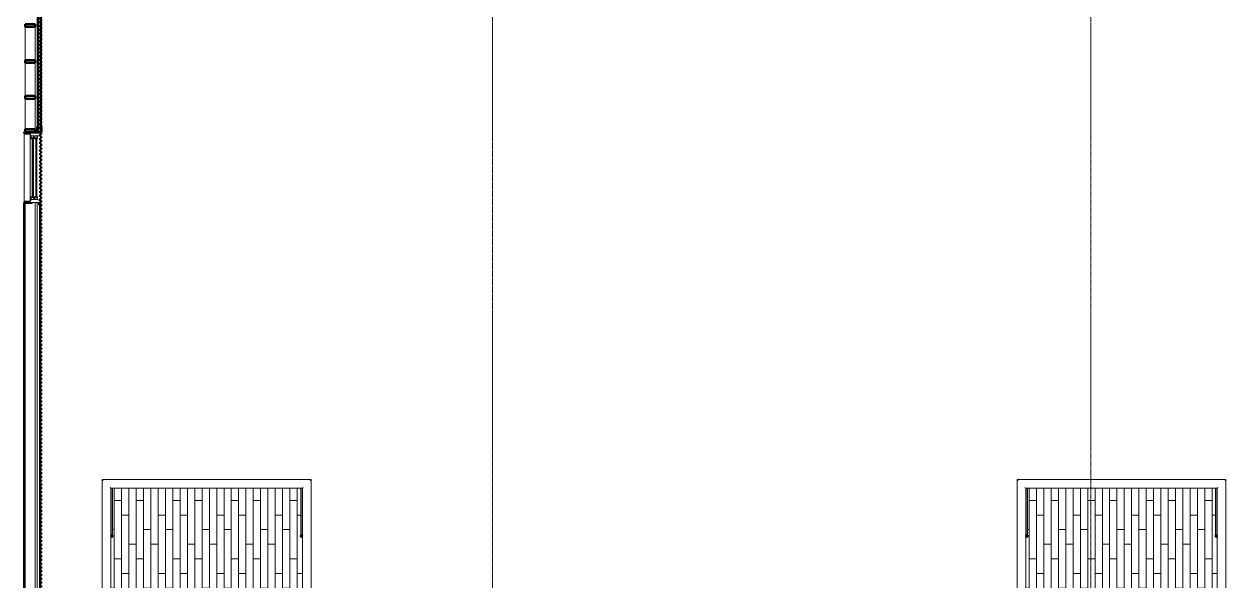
# Model space of a CAD drawing. Header units: inches. Extents: x -4235 to -464, y 9767 to 12463.
# Drawn here: x -3410 to -2753, y 10862 to 11166 of the extents above; entities that cross this region are included whole.
import ezdxf

# ---------------------------------------------------------------- set-up
doc = ezdxf.new("R2010")
doc.units = ezdxf.units.IN
doc.header["$MEASUREMENT"] = 0
doc.linetypes.add('Dash 1_16_', pattern=[0.125, 0.0625, -0.0625])
doc.linetypes.add('Grid Line 1_2_', pattern=[0.875, 0.5, -0.125, 0.125, -0.125])
for name, color, linetype, lineweight in [('A-FLOR-HRAL', 11, 'Continuous', 9), ('A-FLOR-PATT-1', 9, 'Continuous', 9), ('A-GLAZ-1', 151, 'Continuous', 9), ('A-GLAZ-2', 151, 'Continuous', 20), ('A-GLAZ-CWMG', 51, 'Continuous', 9), ('A-GLAZ-CWMG-1', 51, 'Continuous', 50), ('A-WALL', 113, 'Continuous', 13), ('A-WALL-4', 113, 'Continuous', 50), ('A-WALL-5', 113, 'Continuous', 9), ('C-PROP-LINE-1', 91, 'Dash 1_16_', 50), ('S-GRID-1', 1, 'Grid Line 1_2_', 9)]:
    doc.layers.add(name, color=color, linetype=linetype, lineweight=lineweight)

# ---------------------------------------------------------------- blocks, each defined once
blk = doc.blocks.new('Window-Double_Hung-Andersen-400_Series-Tilt_Wash - DOUBLE HUNG - REVERSE COTTAGE - 2ND FLOOR-2888385-BACKGROUND - 2ND FLOOR')
at = {"layer": 'A-GLAZ-1'}
for p, q in [((-16.29, 2.5), (-15.7, 2.5)), ((-16.29, 2.12), (-15.7, 2.12)), ((-16.29, 0.56), (-15.7, 0.56)), ((-16.29, 0.19), (-15.7, 0.19)), ((-15.82, 2.5), (-15.82, 2.12)), ((-15.82, 0.56), (-15.82, 0.19)), ((-15.7, 2.62), (15.7, 2.62)), ((-15.7, 2.5), (15.7, 2.5)), ((-15.7, 2.12), (15.7, 2.12)), ((-15.7, 2), (15.7, 2)), ((-15.7, 0.69), (15.7, 0.69)), ((-15.7, 0.56), (15.7, 0.56)), ((-15.7, 0.19), (15.7, 0.19)), ((-15.7, 0.06), (15.7, 0.06)), ((16.29, 2.5), (15.7, 2.5)), ((16.29, 2.12), (15.7, 2.12)), ((16.29, 0.56), (15.7, 0.56)), ((16.29, 0.19), (15.7, 0.19)), ((15.82, 2.5), (15.82, 2.12)), ((15.82, 0.56), (15.82, 0.19)), ((-19.01, -2.44), (-18.95, -2.44)), ((-18.95, -3.94), (-19.01, -3.94)), ((18.95, -1.06), (-18.95, -1.06)), ((-18.95, -1.06), (-18.95, -4.44)), ((-18.95, -4.44), (18.95, -4.44)), ((-18.32, -1.06), (-18.32, -4.44)), ((18.32, -1.06), (18.32, -4.44)), ((18.95, -4.44), (18.95, -1.06)), ((18.95, -2.44), (19.01, -2.44)), ((19.01, -3.94), (18.95, -3.94))]:
    blk.add_line(p, q, dxfattribs=at)
at = {"layer": 'A-GLAZ-2'}
for p, q in [((-19.01, 3.44), (-20.51, 3.44)), ((19.01, 4.81), (-19.01, 4.81)), ((-19.01, 4.81), (-19.01, -1.06)), ((-18.2, 4.81), (-18.2, 4)), ((-18.2, 4), (-17.92, 4)), ((-17.92, 4), (-17.61, 3.19)), ((-17.61, 3.19), (-17.14, 3.19)), ((-17.42, 2.75), (-16.57, 2.75)), ((-17.42, 2.75), (-17.42, -0.56)), ((-17.42, 1.37), (-15.86, 1.37)), ((-17.42, 0.81), (-16.57, 0.81)), ((-17.14, 3.19), (-17.14, 2.75)), ((-15.86, 2.97), (-16.57, 2.97)), ((-16.57, 2.62), (-16.57, 2.97)), ((-15.7, 2.62), (-16.57, 2.62)), ((-15.86, 1.03), (-16.57, 1.03)), ((-16.57, 0.69), (-16.57, 1.03)), ((-15.7, 0.69), (-16.57, 0.69)), ((-16.29, 2.62), (-16.29, 2)), ((-15.7, 2), (-16.29, 2)), ((-16.29, 0.69), (-16.29, 0.06)), ((-15.7, 0.06), (-16.29, 0.06)), ((-15.86, 2.97), (-15.7, 2.62)), ((-15.86, 1.37), (-15.7, 2)), ((-15.86, 1.03), (-15.7, 0.69)), ((-15.86, -0.56), (-15.7, 0.06)), ((15.86, 2.97), (15.7, 2.62)), ((15.7, 2.62), (16.57, 2.62)), ((15.7, 2), (16.29, 2)), ((15.86, 1.37), (15.7, 2)), ((15.86, 1.03), (15.7, 0.69)), ((15.7, 0.69), (16.57, 0.69)), ((15.7, 0.06), (16.29, 0.06)), ((15.86, -0.56), (15.7, 0.06)), ((15.86, 2.97), (16.57, 2.97)), ((17.42, 1.37), (15.86, 1.37)), ((15.86, 1.03), (16.57, 1.03)), ((16.29, 2.62), (16.29, 2)), ((16.29, 0.69), (16.29, 0.06)), ((16.57, 2.62), (16.57, 2.97)), ((17.42, 2.75), (16.57, 2.75)), ((16.57, 0.69), (16.57, 1.03)), ((17.42, 0.81), (16.57, 0.81)), ((17.14, 3.19), (17.14, 2.75)), ((17.61, 3.19), (17.14, 3.19)), ((17.42, 2.75), (17.42, -0.56)), ((17.92, 4), (17.61, 3.19)), ((18.2, 4), (17.92, 4)), ((18.2, 4.81), (18.2, 4)), ((19.01, -1.06), (19.01, 4.81)), ((19.01, 3.44), (20.51, 3.44)), ((-19.01, -1.06), (19.01, -1.06)), ((-17.67, -0.78), (-18, -1.06)), ((-17.67, -0.78), (-17.67, -0.56)), ((-17.67, -0.56), (-15.86, -0.56)), ((17.67, -0.56), (15.86, -0.56)), ((17.67, -0.78), (17.67, -0.56)), ((17.67, -0.78), (18, -1.06))]:
    blk.add_line(p, q, dxfattribs=at)
blk = doc.blocks.new('Rectangular Mullion - Profile_Polycarbonate_right-2704981-BACKGROUND - 2ND FLOOR')
at = {"layer": 'A-GLAZ-CWMG-1'}
for p, q in [((0, 1.29), (-2.75, 1.29)), ((-2.75, 1.29), (-2.75, 0.79)), ((-2.75, 0.79), (-2.5, 0.79)), ((-2.69, 0.85), (-2.69, 1.22)), ((-2.69, 1.22), (-0.06, 1.22)), ((-2.5, 0.85), (-2.69, 0.85)), ((-2.5, 0.79), (-2.5, 0.85)), ((-0.06, 1.22), (-0.06, -1.15)), ((0, -1.21), (0, 1.29)), ((-2.5, -0.79), (-2.75, -0.79)), ((-2.75, -0.79), (-2.75, -1.21)), ((-2.75, -1.21), (0, -1.21)), ((-2.69, -1.15), (-2.69, -0.85)), ((-2.69, -0.85), (-2.5, -0.85)), ((-0.06, -1.15), (-2.69, -1.15)), ((-2.5, -0.85), (-2.5, -0.79))]:
    blk.add_line(p, q, dxfattribs=at)
blk = doc.blocks.new('Rectangular Mullion - Stud - Vertical-2745649-BACKGROUND - 2ND FLOOR')
at = {"layer": 'A-GLAZ-CWMG-1'}
for p, q in [((-1.5, 2.75), (0, 2.75)), ((-1.5, -2.75), (-1.5, 2.75)), ((0, 2.75), (0, -2.75)), ((0, -2.75), (-1.5, -2.75))]:
    blk.add_line(p, q, dxfattribs=at)
blk = doc.blocks.new('Rectangular Mullion - Stud - Base_Head-1769174-BACKGROUND - 2ND FLOOR')
at = {"layer": 'A-GLAZ-CWMG'}
for p, q in [((-3409.67, 11223.78), (-3409.67, 11205.59)), ((-3404.17, 11205.59), (-3404.17, 11223.78))]:
    blk.add_line(p, q, dxfattribs=at)
blk = doc.blocks.new('Rectangular Mullion - Stud - Base_Head-1769175-BACKGROUND - 2ND FLOOR')
at = {"layer": 'A-GLAZ-CWMG'}
for p, q in [((-3409.67, 11125.36), (-3409.67, 11108.68)), ((-3404.17, 11108.68), (-3404.17, 11125.36))]:
    blk.add_line(p, q, dxfattribs=at)
blk = doc.blocks.new('Rectangular Mullion - Stud - Vertical-2745647-BACKGROUND - 2ND FLOOR')
at = {"layer": 'A-GLAZ-CWMG-1'}
for p, q in [((0, 2.75), (1.5, 2.75)), ((0, -2.75), (0, 2.75)), ((1.5, 2.75), (1.5, -2.75)), ((1.5, -2.75), (0, -2.75))]:
    blk.add_line(p, q, dxfattribs=at)
blk = doc.blocks.new('Railing - Baluster_01-2700443-BACKGROUND - 2ND FLOOR')
at = {"layer": 'A-FLOR-HRAL'}
for p, q in [((-0.59, 1.18), (0.59, 1.18)), ((-0.59, 0.59), (-0.59, 1.18)), ((0.59, 1.18), (0.59, 0.59))]:
    blk.add_line(p, q, dxfattribs=at)
blk = doc.blocks.new('Railing - Railing-2700268-BACKGROUND - 2ND FLOOR')
at = {"layer": 'A-FLOR-HRAL'}
for p, q in [((-2753.5, 10917), (-2867.55, 10917)), ((-2867.55, 10917), (-2867.55, 10853.75)), ((-2753.5, 10853.75), (-2753.5, 10917)), ((-2862.82, 10912.28), (-2758.22, 10912.28)), ((-2862.82, 10853.75), (-2862.82, 10912.28)), ((-2758.22, 10912.28), (-2758.22, 10853.75)), ((-2867.08, 10853.75), (-2867.55, 10853.75)), ((-2863.3, 10853.75), (-2867.08, 10853.75)), ((-2862.82, 10853.75), (-2863.3, 10853.75)), ((-2757.75, 10853.75), (-2758.22, 10853.75)), ((-2753.97, 10853.75), (-2757.75, 10853.75)), ((-2753.5, 10853.75), (-2753.97, 10853.75))]:
    blk.add_line(p, q, dxfattribs=at)
for points, knots in [([(-2867.55, 10917), (-2867.55, 10917), (-2867.54, 10916.99), (-2867.51, 10916.97), (-2867.49, 10916.94), (-2867.46, 10916.91), (-2867.43, 10916.88), (-2867.4, 10916.86), (-2867.36, 10916.82), (-2867.32, 10916.77), (-2867.28, 10916.74), (-2867.25, 10916.7), (-2867.18, 10916.63), (-2867.12, 10916.57), (-2867.08, 10916.53)], [0, 0, 0, 0, 0.166667, 0.25, 0.333333, 0.416667, 0.458333, 0.5, 0.583333, 0.666667, 0.708333, 0.75, 0.833333, 1, 1, 1, 1]), ([(-2753.5, 10917), (-2753.5, 10917), (-2753.51, 10916.99), (-2753.53, 10916.97), (-2753.56, 10916.94), (-2753.59, 10916.91), (-2753.62, 10916.88), (-2753.64, 10916.86), (-2753.68, 10916.82), (-2753.73, 10916.77), (-2753.76, 10916.74), (-2753.8, 10916.7), (-2753.87, 10916.63), (-2753.93, 10916.57), (-2753.97, 10916.53)], [0, 0, 0, 0, 0.166667, 0.25, 0.333333, 0.416667, 0.458333, 0.5, 0.583333, 0.666667, 0.708333, 0.75, 0.833333, 1, 1, 1, 1]), ([(-2863.3, 10912.75), (-2863.25, 10912.71), (-2863.19, 10912.65), (-2863.11, 10912.57), (-2863.07, 10912.52), (-2863.03, 10912.49), (-2863, 10912.45), (-2862.97, 10912.42), (-2862.94, 10912.39), (-2862.91, 10912.37), (-2862.89, 10912.34), (-2862.86, 10912.31), (-2862.83, 10912.29), (-2862.82, 10912.28), (-2862.82, 10912.28)], [0, 0, 0, 0, 0.166667, 0.25, 0.333333, 0.375, 0.416667, 0.5, 0.541667, 0.583333, 0.666667, 0.75, 0.833333, 1, 1, 1, 1]), ([(-2757.75, 10912.75), (-2757.79, 10912.71), (-2757.85, 10912.65), (-2757.93, 10912.57), (-2757.98, 10912.52), (-2758.01, 10912.49), (-2758.05, 10912.45), (-2758.08, 10912.42), (-2758.11, 10912.39), (-2758.13, 10912.37), (-2758.16, 10912.34), (-2758.19, 10912.31), (-2758.21, 10912.29), (-2758.22, 10912.28), (-2758.22, 10912.28)], [0, 0, 0, 0, 0.166667, 0.25, 0.333333, 0.375, 0.416667, 0.5, 0.541667, 0.583333, 0.666667, 0.75, 0.833333, 1, 1, 1, 1])]:
    blk.add_open_spline(points, degree=3, knots=knots, dxfattribs=at)
at = {"rotation": 180}
blk.add_blockref('Railing - Baluster_01-2700443-BACKGROUND - 2ND FLOOR', (-2755.86, 10854.34), dxfattribs=at)
blk = doc.blocks.new('Walls 27 - Walls 1-2568288-BACKGROUND - 2ND FLOOR')
at = {"layer": 'A-WALL-4', "flags": 128}
for points in [[(-2758.41, 10886.18), (-2758.42, 10886.28), (-2758.45, 10886.38), (-2758.5, 10886.47), (-2758.57, 10886.53), (-2758.65, 10886.58), (-2758.74, 10886.61), (-2758.83, 10886.61), (-2758.91, 10886.58), (-2758.99, 10886.53), (-2759.06, 10886.47), (-2759.11, 10886.38), (-2759.15, 10886.28), (-2759.16, 10886.18)], [(-2759.16, 10886.18), (-2759.15, 10886.08), (-2759.11, 10885.98), (-2759.06, 10885.89), (-2758.99, 10885.82), (-2758.91, 10885.77), (-2758.83, 10885.75), (-2758.74, 10885.75), (-2758.65, 10885.77), (-2758.57, 10885.82), (-2758.5, 10885.89), (-2758.45, 10885.98), (-2758.42, 10886.08), (-2758.41, 10886.18)]]:
    blk.add_lwpolyline(points, dxfattribs=at)
at = {"layer": 'A-WALL-5'}
for p, q in [((-2759.16, 10912.28), (-2759.16, 10886.18)), ((-2758.41, 10886.18), (-2758.41, 10912.28))]:
    blk.add_line(p, q, dxfattribs=at)
blk = doc.blocks.new('Walls 28 - Walls 1-2568307-BACKGROUND - 2ND FLOOR')
at = {"layer": 'A-WALL-4', "flags": 128}
for points in [[(-2861.9, 10886.18), (-2861.91, 10886.28), (-2861.94, 10886.38), (-2861.99, 10886.47), (-2862.06, 10886.53), (-2862.14, 10886.58), (-2862.23, 10886.61), (-2862.32, 10886.61), (-2862.41, 10886.58), (-2862.49, 10886.53), (-2862.56, 10886.47), (-2862.61, 10886.38), (-2862.64, 10886.28), (-2862.65, 10886.18)], [(-2862.65, 10886.18), (-2862.64, 10886.08), (-2862.61, 10885.98), (-2862.56, 10885.89), (-2862.49, 10885.82), (-2862.41, 10885.77), (-2862.32, 10885.75), (-2862.23, 10885.75), (-2862.14, 10885.77), (-2862.06, 10885.82), (-2861.99, 10885.89), (-2861.94, 10885.98), (-2861.91, 10886.08), (-2861.9, 10886.18)]]:
    blk.add_lwpolyline(points, dxfattribs=at)
at = {"layer": 'A-WALL-5'}
for p, q in [((-2862.65, 10912.28), (-2862.65, 10886.18)), ((-2861.9, 10886.18), (-2861.9, 10912.28))]:
    blk.add_line(p, q, dxfattribs=at)
blk = doc.blocks.new('Railing - Railing-2700270-BACKGROUND - 2ND FLOOR')
at = {"layer": 'A-FLOR-HRAL'}
for p, q in [((-3253.47, 10917), (-3367.52, 10917)), ((-3367.52, 10917), (-3367.52, 10853.75)), ((-3253.47, 10853.75), (-3253.47, 10917)), ((-3362.8, 10912.28), (-3258.2, 10912.28)), ((-3362.8, 10853.75), (-3362.8, 10912.28)), ((-3258.2, 10912.28), (-3258.2, 10853.75)), ((-3367.05, 10853.75), (-3367.52, 10853.75)), ((-3363.27, 10853.75), (-3367.05, 10853.75)), ((-3362.8, 10853.75), (-3363.27, 10853.75)), ((-3257.73, 10853.75), (-3258.2, 10853.75)), ((-3253.95, 10853.75), (-3257.73, 10853.75)), ((-3253.47, 10853.75), (-3253.95, 10853.75))]:
    blk.add_line(p, q, dxfattribs=at)
for points, knots in [([(-3367.52, 10917), (-3367.52, 10917), (-3367.52, 10916.99), (-3367.49, 10916.97), (-3367.46, 10916.94), (-3367.43, 10916.91), (-3367.41, 10916.88), (-3367.38, 10916.86), (-3367.34, 10916.82), (-3367.3, 10916.77), (-3367.26, 10916.74), (-3367.22, 10916.7), (-3367.15, 10916.63), (-3367.09, 10916.57), (-3367.05, 10916.53)], [0, 0, 0, 0, 0.166667, 0.25, 0.333333, 0.416667, 0.458333, 0.5, 0.583333, 0.666667, 0.708333, 0.75, 0.833333, 1, 1, 1, 1]), ([(-3253.47, 10917), (-3253.47, 10917), (-3253.48, 10916.99), (-3253.51, 10916.97), (-3253.54, 10916.94), (-3253.57, 10916.91), (-3253.59, 10916.88), (-3253.62, 10916.86), (-3253.66, 10916.82), (-3253.7, 10916.77), (-3253.74, 10916.74), (-3253.78, 10916.7), (-3253.84, 10916.63), (-3253.91, 10916.57), (-3253.95, 10916.53)], [0, 0, 0, 0, 0.166667, 0.25, 0.333333, 0.416667, 0.458333, 0.5, 0.583333, 0.666667, 0.708333, 0.75, 0.833333, 1, 1, 1, 1]), ([(-3363.27, 10912.75), (-3363.23, 10912.71), (-3363.17, 10912.65), (-3363.09, 10912.57), (-3363.04, 10912.52), (-3363.01, 10912.49), (-3362.98, 10912.45), (-3362.94, 10912.42), (-3362.92, 10912.39), (-3362.89, 10912.37), (-3362.86, 10912.34), (-3362.83, 10912.31), (-3362.81, 10912.29), (-3362.8, 10912.28), (-3362.8, 10912.28)], [0, 0, 0, 0, 0.166667, 0.25, 0.333333, 0.375, 0.416667, 0.5, 0.541667, 0.583333, 0.666667, 0.75, 0.833333, 1, 1, 1, 1]), ([(-3257.73, 10912.75), (-3257.77, 10912.71), (-3257.83, 10912.65), (-3257.91, 10912.57), (-3257.95, 10912.52), (-3257.99, 10912.49), (-3258.02, 10912.45), (-3258.05, 10912.42), (-3258.08, 10912.39), (-3258.11, 10912.37), (-3258.14, 10912.34), (-3258.16, 10912.31), (-3258.19, 10912.29), (-3258.2, 10912.28), (-3258.2, 10912.28)], [0, 0, 0, 0, 0.166667, 0.25, 0.333333, 0.375, 0.416667, 0.5, 0.541667, 0.583333, 0.666667, 0.75, 0.833333, 1, 1, 1, 1])]:
    blk.add_open_spline(points, degree=3, knots=knots, dxfattribs=at)
at = {"rotation": 180}
blk.add_blockref('Railing - Baluster_01-2700443-BACKGROUND - 2ND FLOOR', (-3255.84, 10854.34), dxfattribs=at)
blk = doc.blocks.new('Walls 32 - Walls 1-2568450-BACKGROUND - 2ND FLOOR')
at = {"layer": 'A-WALL-4', "flags": 128}
for points in [[(-3258.38, 10886.18), (-3258.39, 10886.28), (-3258.42, 10886.38), (-3258.48, 10886.47), (-3258.54, 10886.53), (-3258.62, 10886.58), (-3258.71, 10886.61), (-3258.8, 10886.61), (-3258.89, 10886.58), (-3258.97, 10886.53), (-3259.04, 10886.47), (-3259.09, 10886.38), (-3259.12, 10886.28), (-3259.13, 10886.18)], [(-3259.13, 10886.18), (-3259.12, 10886.08), (-3259.09, 10885.98), (-3259.04, 10885.89), (-3258.97, 10885.82), (-3258.89, 10885.77), (-3258.8, 10885.75), (-3258.71, 10885.75), (-3258.62, 10885.77), (-3258.54, 10885.82), (-3258.48, 10885.89), (-3258.42, 10885.98), (-3258.39, 10886.08), (-3258.38, 10886.18)]]:
    blk.add_lwpolyline(points, dxfattribs=at)
at = {"layer": 'A-WALL-5'}
for p, q in [((-3259.13, 10912.28), (-3259.13, 10886.18)), ((-3258.38, 10886.18), (-3258.38, 10912.28))]:
    blk.add_line(p, q, dxfattribs=at)
blk = doc.blocks.new('Walls 33 - Walls 1-2568469-BACKGROUND - 2ND FLOOR')
at = {"layer": 'A-WALL-4', "flags": 128}
for points in [[(-3361.88, 10886.18), (-3361.89, 10886.28), (-3361.92, 10886.38), (-3361.97, 10886.47), (-3362.04, 10886.53), (-3362.12, 10886.58), (-3362.21, 10886.61), (-3362.3, 10886.61), (-3362.38, 10886.58), (-3362.46, 10886.53), (-3362.53, 10886.47), (-3362.58, 10886.38), (-3362.61, 10886.28), (-3362.63, 10886.18)], [(-3362.63, 10886.18), (-3362.61, 10886.08), (-3362.58, 10885.98), (-3362.53, 10885.89), (-3362.46, 10885.82), (-3362.38, 10885.77), (-3362.3, 10885.75), (-3362.21, 10885.75), (-3362.12, 10885.77), (-3362.04, 10885.82), (-3361.97, 10885.89), (-3361.92, 10885.98), (-3361.89, 10886.08), (-3361.88, 10886.18)]]:
    blk.add_lwpolyline(points, dxfattribs=at)
at = {"layer": 'A-WALL-5'}
for p, q in [((-3362.63, 10912.28), (-3362.63, 10886.18)), ((-3361.88, 10886.18), (-3361.88, 10912.28))]:
    blk.add_line(p, q, dxfattribs=at)
blk = doc.blocks.new('Family - ___-2835860-BACKGROUND - 2ND FLOOR')
at = {"layer": 'C-PROP-LINE-1'}
blk.add_line((-3401.42, 11247.39), (-3401.42, 10851.39), dxfattribs=at)
blk = doc.blocks.new('Family - ___-2835903-BACKGROUND - 2ND FLOOR')
at = {"layer": 'C-PROP-LINE-1'}
blk.add_line((-3400.92, 11276.29), (-3400.92, 10822.49), dxfattribs=at)
blk = doc.blocks.new('Family - ___-2835932-BACKGROUND - 2ND FLOOR')
at = {"layer": 'C-PROP-LINE-1'}
blk.add_line((-3401.42, 11247.39), (-3401.42, 10851.39), dxfattribs=at)

msp = doc.modelspace()

# ---------------------------------------------------------------- hatches: boundary and pattern name
at = {"layer": 'A-FLOR-PATT-1'}
h = msp.add_hatch(dxfattribs=at)
h.set_pattern_fill('FP_6', color=256, style=0, pattern_type=2)
h.set_pattern_definition([(270, (-4029.034, 9809.639), (4, 2e-16), []), (0, (-4029.034, 9809.639), (8, 8), [4, -28]), (0, (-4025.034, 9793.639), (8, 8), [4, -28])])
h.paths.add_polyline_path([(-3329.31, 10851.75), (-3253.84, 10851.76), (-3253.84, 10853.75), (-3255.25, 10853.75), (-3255.25, 10853.16), (-3256.43, 10853.16), (-3256.43, 10853.75), (-3258.2, 10853.75), (-3258.24, 10912.28), (-3258.38, 10912.28), (-3258.42, 10885.98), (-3258.57, 10885.81), (-3258.66, 10885.77), (-3258.94, 10885.81), (-3259.04, 10885.89), (-3259.12, 10886.08), (-3259.13, 10886.28), (-3259.13, 10912.28), (-3361.88, 10912.28), (-3361.92, 10885.98), (-3362.06, 10885.81), (-3362.15, 10885.77), (-3362.44, 10885.81), (-3362.53, 10885.89), (-3362.61, 10886.08), (-3362.63, 10886.28), (-3362.63, 10912.28), (-3362.8, 10912.28), (-3362.82, 10853.75), (-3367.16, 10853.75), (-3367.16, 10851.76), (-3329.31, 10851.76)], flags=0)
h = msp.add_hatch(dxfattribs=at)
h.set_pattern_fill('FP_5', color=256, style=0, pattern_type=2)
h.set_pattern_definition([(270, (-3529.059, 9809.639), (4, 2e-16), []), (0, (-3529.059, 9809.639), (8, 8), [4, -28]), (0, (-3525.059, 9793.639), (8, 8), [4, -28])])
h.paths.add_polyline_path([(-2758.21, 10851.75), (-2753.86, 10851.75), (-2753.86, 10853.75), (-2755.27, 10853.75), (-2755.27, 10853.16), (-2756.45, 10853.16), (-2756.45, 10853.75), (-2758.22, 10853.75), (-2758.26, 10912.28), (-2758.41, 10912.28), (-2758.45, 10885.98), (-2758.59, 10885.81), (-2758.68, 10885.77), (-2758.97, 10885.81), (-2759.06, 10885.89), (-2759.15, 10886.08), (-2759.16, 10886.28), (-2759.16, 10912.28), (-2861.9, 10912.28), (-2861.94, 10885.98), (-2862.09, 10885.81), (-2862.18, 10885.77), (-2862.46, 10885.81), (-2862.56, 10885.89), (-2862.64, 10886.08), (-2862.65, 10886.28), (-2862.65, 10912.28), (-2862.82, 10912.28), (-2862.84, 10853.75), (-2867.19, 10853.75), (-2867.19, 10851.76), (-2758.21, 10851.75)], flags=0)

# ---------------------------------------------------------------- linework, layer by layer
at = {"layer": 'A-WALL'}
for p, q in [((-3401.67, 11106.61), (-3401.67, 11107.18)), ((-3409.67, 11067.97), (-3409.67, 10843.14)), ((-3405.86, 11067.97), (-3409.67, 11067.97)), ((-3405.86, 11067.97), (-3405.86, 11068.59)), ((-3404.17, 10848.64), (-3404.17, 11068.59)), ((-3403.17, 10849.64), (-3403.17, 11068.59)), ((-3401.67, 10851.14), (-3401.67, 11068.59))]:
    msp.add_line(p, q, dxfattribs=at)
at = {"layer": 'A-WALL-4'}
for p, q in [((-3402.75, 11247.13), (-3402.75, 11107.24)), ((-3401.17, 11107.24), (-3401.17, 11247.13)), ((-3410.3, 11107.18), (-3410.3, 11106.61)), ((-3401.42, 11107.18), (-3410.3, 11107.18)), ((-3410.3, 11106.61), (-3406.92, 11106.61)), ((-3402.75, 11107.24), (-3401.17, 11107.24)), ((-3401.42, 11106.61), (-3401.42, 11107.18)), ((-3410.3, 11068.59), (-3410.3, 10842.51)), ((-3406.92, 11068.59), (-3410.3, 11068.59)), ((-3401.42, 10851.39), (-3401.42, 11068.59))]:
    msp.add_line(p, q, dxfattribs=at)
at = {"layer": 'A-WALL-5'}
for p, q in [((-3410.3, 11106.55), (-3410.3, 11106.61)), ((-3410.3, 11068.59), (-3410.3, 11068.65))]:
    msp.add_line(p, q, dxfattribs=at)
at = {"layer": 'S-GRID-1'}
for p, q in [((-3154.32, 9836.18), (-3154.32, 12413.74)), ((-2827.32, 9836.18), (-2827.32, 12413.74))]:
    msp.add_line(p, q, dxfattribs=at)

# ---------------------------------------------------------------- block references
at = {"layer": 'A-FLOR-HRAL'}
for name in ['Railing - Railing-2700270-BACKGROUND - 2ND FLOOR', 'Railing - Railing-2700268-BACKGROUND - 2ND FLOOR']:
    msp.add_blockref(name, (0, 0), dxfattribs=at)
at = {"layer": 'A-GLAZ-1', "rotation": 269.9999999999999}
msp.add_blockref('Window-Double_Hung-Andersen-400_Series-Tilt_Wash - DOUBLE HUNG - REVERSE COTTAGE - 2ND FLOOR-2888385-BACKGROUND - 2ND FLOOR', (-3405.86, 11087.6), dxfattribs=at)
at = {"layer": 'A-GLAZ-CWMG', "extrusion": (0, 0, -1), "rotation": 269.9999999999911}
for name, p in [('Rectangular Mullion - Stud - Vertical-2745647-BACKGROUND - 2ND FLOOR', (3406.92, 11166.23)), ('Rectangular Mullion - Stud - Vertical-2745647-BACKGROUND - 2ND FLOOR', (3406.92, 11146.54)), ('Rectangular Mullion - Stud - Vertical-2745647-BACKGROUND - 2ND FLOOR', (3406.92, 11126.86)), ('Rectangular Mullion - Stud - Vertical-2745649-BACKGROUND - 2ND FLOOR', (3406.92, 11107.18))]:
    msp.add_blockref(name, p, dxfattribs=at)
at = {"layer": 'A-GLAZ-CWMG'}
for name, p in [('Rectangular Mullion - Stud - Base_Head-1769174-BACKGROUND - 2ND FLOOR', (0, -59.05)), ('Rectangular Mullion - Stud - Base_Head-1769174-BACKGROUND - 2ND FLOOR', (0, -78.73)), ('Rectangular Mullion - Stud - Base_Head-1769175-BACKGROUND - 2ND FLOOR', (0, 0))]:
    msp.add_blockref(name, p, dxfattribs=at)
at = {"layer": 'A-GLAZ-CWMG', "rotation": 270}
msp.add_blockref('Rectangular Mullion - Profile_Polycarbonate_right-2704981-BACKGROUND - 2ND FLOOR', (-3401.96, 11107.18), dxfattribs=at)
at = {"layer": 'A-WALL-5'}
for name in ['Walls 33 - Walls 1-2568469-BACKGROUND - 2ND FLOOR', 'Walls 32 - Walls 1-2568450-BACKGROUND - 2ND FLOOR', 'Walls 28 - Walls 1-2568307-BACKGROUND - 2ND FLOOR', 'Walls 27 - Walls 1-2568288-BACKGROUND - 2ND FLOOR']:
    msp.add_blockref(name, (0, 0), dxfattribs=at)
at = {"layer": 'C-PROP-LINE-1'}
for name in ['Family - ___-2835860-BACKGROUND - 2ND FLOOR', 'Family - ___-2835932-BACKGROUND - 2ND FLOOR', 'Family - ___-2835903-BACKGROUND - 2ND FLOOR']:
    msp.add_blockref(name, (0, 0), dxfattribs=at)

doc.saveas('drawing.dxf')
